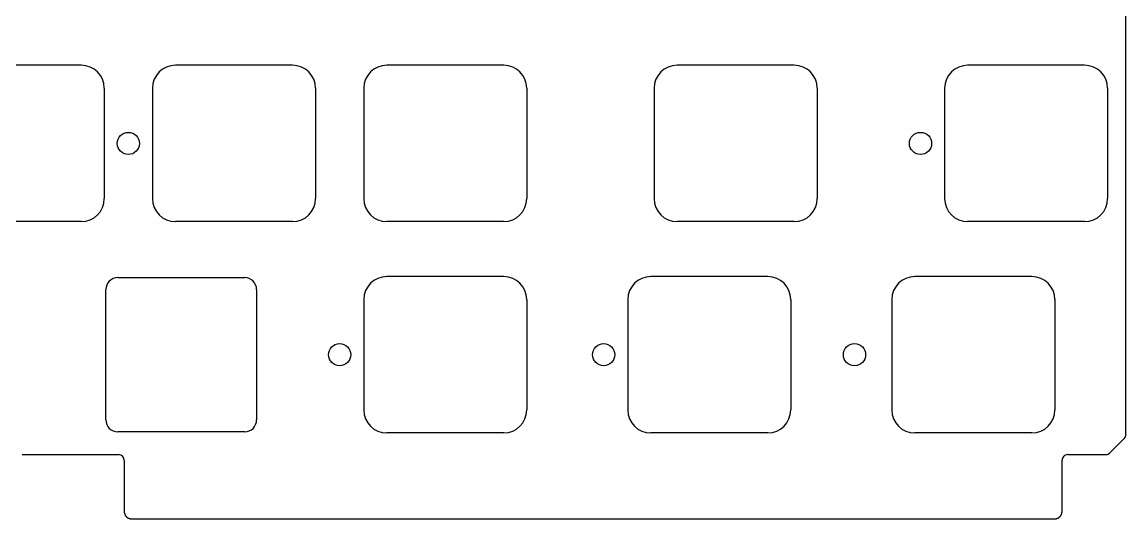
# Model space of a CAD drawing. Header units: millimetres. Extents: x -9 to 276, y -91 to 15.
# Drawn here: x 176.1 to 275.7, y -91 to -46.2 of the extents above; entities that cross this region are included whole.
import ezdxf

# ---------------------------------------------------------------- set-up
doc = ezdxf.new("R2010")
doc.units = ezdxf.units.MM
doc.layers.add('BLACK', color=7, linetype='CONTINUOUS')
doc.layers.add('Edge.Cuts', color=53, linetype='CONTINUOUS', true_color=0xc8a339)

msp = doc.modelspace()

# ---------------------------------------------------------------- linework, layer by layer
at = {"layer": 'BLACK', "linetype": 'Continuous'}
for p, q in [((245.78125, -50.1), (235.231249, -50.1)), ((271.975, -50.1), (261.424999, -50.1)), ((233.15625, -52.175), (233.15625, -62.125001)), ((247.85625, -52.175), (247.85625, -62.125)), ((259.35, -52.175), (259.35, -62.125001)), ((274.05, -52.175), (274.05, -62.125)), ((245.78125, -64.2), (235.23125, -64.2)), ((271.975, -64.2), (261.425, -64.2)), ((184.775, -69.25), (196.225, -69.25)), ((219.5875, -69.15), (209.037499, -69.15)), ((243.4, -69.15), (232.849999, -69.15)), ((267.2125, -69.15), (256.662499, -69.15)), ((183.7, -82.075), (183.7, -70.325)), ((197.3, -70.325), (197.3, -82.075)), ((206.9625, -71.225), (206.9625, -81.175001)), ((221.6625, -71.225), (221.6625, -81.175)), ((230.775, -71.225), (230.775, -81.175001)), ((245.475, -71.225), (245.475, -81.175)), ((254.5875, -71.225), (254.5875, -81.175001)), ((269.2875, -71.225), (269.2875, -81.175)), ((196.225, -83.15), (184.775, -83.15)), ((219.5875, -83.25), (209.0375, -83.25)), ((243.4, -83.25), (232.85, -83.25)), ((267.2125, -83.25), (256.6625, -83.25))]:
    msp.add_line(p, q, dxfattribs=at)
at = {"layer": 'BLACK'}
for centre in [(257.175, -57.15), (204.7875, -76.2), (228.6, -76.2), (251.221875, -76.2)]:
    msp.add_circle(centre, 1, dxfattribs=at)
for centre, radius, start, end in [((235.231254, -52.175004), 2.075004, 90.00013806, 179.99988955), ((245.78125, -52.175), 2.075, 0, 90), ((261.425004, -52.175004), 2.075004, 90.00013806, 179.99988955), ((271.975, -52.175), 2.075, 0, 90), ((235.231252, -62.124998), 2.075002, 180.00008284, 269.99994478), ((245.78125, -62.125), 2.075, 270, 0), ((261.425002, -62.124998), 2.075002, 180.00008284, 269.99994478), ((271.975, -62.125), 2.075, 270, 0), ((184.774999, -70.324999), 1.074999, 89.9999467, 180.0000533), ((196.225, -70.325), 1.075, 0, 90), ((209.037504, -71.225004), 2.075004, 90.00013806, 179.99988955), ((219.5875, -71.225), 2.075, 0, 90), ((232.850004, -71.225004), 2.075004, 90.00013806, 179.99988955), ((243.4, -71.225), 2.075, 0, 90), ((256.662504, -71.225004), 2.075004, 90.00013806, 179.99988955), ((267.2125, -71.225), 2.075, 0, 90), ((209.037502, -81.174998), 2.075002, 180.00008284, 269.99994478), ((219.5875, -81.175), 2.075, 270, 0), ((232.850002, -81.174998), 2.075002, 180.00008284, 269.99994478), ((243.4, -81.175), 2.075, 270, 0), ((256.662502, -81.174998), 2.075002, 180.00008284, 269.99994478), ((267.2125, -81.175), 2.075, 270, 0), ((184.774999, -82.075001), 1.074999, 179.9999467, 270.0000533), ((196.225, -82.075), 1.075, 270, 0)]:
    msp.add_arc(centre, radius, start, end, dxfattribs=at)
at = {"layer": 'Edge.Cuts', "linetype": 'CONTINUOUS'}
for p, q in [((275.7, -83.39289), (275.7, 7.192893)), ((181.4875, -50.1), (170.9375, -50.1)), ((200.5375, -50.1), (189.9875, -50.1)), ((219.5875, -50.1), (209.0375, -50.1)), ((183.5625, -52.175), (183.5625, -62.125)), ((187.9125, -52.175), (187.9125, -62.125)), ((202.6125, -52.175), (202.6125, -62.125)), ((206.9625, -52.175), (206.9625, -62.125)), ((221.6625, -52.175), (221.6625, -62.125)), ((181.4875, -64.2), (170.9375, -64.2)), ((200.5375, -64.2), (189.9875, -64.2)), ((219.5875, -64.2), (209.0375, -64.2)), ((275.645185, -83.623601), (275.646602, -83.620891)), ((275.646602, -83.620891), (275.648, -83.618173)), ((275.648, -83.618173), (275.649379, -83.61545)), ((275.649379, -83.61545), (275.65074, -83.612718)), ((275.65074, -83.612718), (275.652081, -83.60998)), ((275.652081, -83.60998), (275.653404, -83.607234)), ((275.653404, -83.607234), (275.654708, -83.604482)), ((275.654708, -83.604482), (275.655994, -83.601722)), ((275.655994, -83.601722), (275.65726, -83.598956)), ((275.65726, -83.598956), (275.658508, -83.596181)), ((275.658508, -83.596181), (275.659737, -83.5934)), ((275.659737, -83.5934), (275.660948, -83.590611)), ((275.660948, -83.590611), (275.66214, -83.587815)), ((275.66214, -83.587815), (275.663314, -83.585011)), ((275.663314, -83.585011), (275.665606, -83.57938)), ((275.665606, -83.57938), (275.667824, -83.573718)), ((275.667824, -83.573718), (275.669968, -83.568026)), ((275.669968, -83.568026), (275.672039, -83.562301)), ((275.672039, -83.562301), (275.674036, -83.556544)), ((275.674036, -83.556544), (275.67596, -83.550754)), ((275.67596, -83.550754), (275.677811, -83.54493)), ((275.677811, -83.54493), (275.679589, -83.539073)), ((275.679589, -83.539073), (275.681294, -83.533181)), ((275.681294, -83.533181), (275.682925, -83.527254)), ((275.682925, -83.527254), (275.684483, -83.521292)), ((275.684483, -83.521292), (275.685968, -83.515293)), ((275.685968, -83.515293), (275.68738, -83.509257)), ((275.68738, -83.509257), (275.688718, -83.503184)), ((275.688718, -83.503184), (275.689983, -83.497072)), ((275.689983, -83.497072), (275.691174, -83.490922)), ((275.691174, -83.490922), (275.692291, -83.484733)), ((275.692291, -83.484733), (275.693333, -83.478504)), ((275.693333, -83.478504), (275.694302, -83.472234)), ((275.694302, -83.472234), (275.695196, -83.465924)), ((275.695196, -83.465924), (275.696015, -83.459571)), ((275.696015, -83.459571), (275.696758, -83.453176)), ((275.696758, -83.453176), (275.697426, -83.446738)), ((275.697426, -83.446738), (275.698018, -83.440255)), ((275.698018, -83.440255), (275.698534, -83.433729)), ((275.698534, -83.433729), (275.698973, -83.427157)), ((275.698973, -83.427157), (275.699334, -83.42054)), ((275.699334, -83.42054), (275.699618, -83.413876)), ((275.699618, -83.413876), (275.699824, -83.407164)), ((275.699824, -83.407164), (275.699952, -83.400405)), ((275.699952, -83.400405), (275.7, -83.393597)), ((275.7, -83.393597), (275.7, -83.39289)), ((274.246446, -85.05355), (275.553553, -83.746443)), ((275.553553, -83.746443), (275.555963, -83.744019)), ((275.555963, -83.744019), (275.558354, -83.741586)), ((275.558354, -83.741586), (275.560718, -83.739151)), ((275.560718, -83.739151), (275.563063, -83.736707)), ((275.563063, -83.736707), (275.565383, -83.734261)), ((275.565383, -83.734261), (275.567682, -83.731807)), ((275.567682, -83.731807), (275.569957, -83.72935)), ((275.569957, -83.72935), (275.572212, -83.726885)), ((275.572212, -83.726885), (275.574442, -83.724418)), ((275.574442, -83.724418), (275.576653, -83.721942)), ((275.576653, -83.721942), (275.57884, -83.719463)), ((275.57884, -83.719463), (275.581007, -83.716976)), ((275.581007, -83.716976), (275.58315, -83.714487)), ((275.58315, -83.714487), (275.585273, -83.711989)), ((275.585273, -83.711989), (275.587373, -83.709488)), ((275.587373, -83.709488), (275.589453, -83.706979)), ((275.589453, -83.706979), (275.591511, -83.704467)), ((275.591511, -83.704467), (275.593548, -83.701947)), ((275.593548, -83.701947), (275.595563, -83.699423)), ((275.595563, -83.699423), (275.597559, -83.696892)), ((275.597559, -83.696892), (275.599532, -83.694357)), ((275.599532, -83.694357), (275.601485, -83.691814)), ((275.601485, -83.691814), (275.603416, -83.689268)), ((275.603416, -83.689268), (275.605329, -83.686713)), ((275.605329, -83.686713), (275.607218, -83.684155)), ((275.607218, -83.684155), (275.609089, -83.681589)), ((275.609089, -83.681589), (275.610938, -83.679019)), ((275.610938, -83.679019), (275.612768, -83.676441)), ((275.612768, -83.676441), (275.614577, -83.67386)), ((275.614577, -83.67386), (275.616366, -83.67127)), ((275.616366, -83.67127), (275.618134, -83.668676)), ((275.618134, -83.668676), (275.619883, -83.666074)), ((275.619883, -83.666074), (275.621611, -83.663468)), ((275.621611, -83.663468), (275.62332, -83.660854)), ((275.62332, -83.660854), (275.625008, -83.658235)), ((275.625008, -83.658235), (275.626678, -83.655609)), ((275.626678, -83.655609), (275.628327, -83.652978)), ((275.628327, -83.652978), (275.629957, -83.650339)), ((275.629957, -83.650339), (275.631566, -83.647695)), ((275.631566, -83.647695), (275.633157, -83.645044)), ((275.633157, -83.645044), (275.634728, -83.642387)), ((275.634728, -83.642387), (275.63628, -83.639723)), ((275.63628, -83.639723), (275.637811, -83.637053)), ((275.637811, -83.637053), (275.639325, -83.634375)), ((275.639325, -83.634375), (275.640818, -83.631692)), ((275.640818, -83.631692), (275.642293, -83.629002)), ((275.642293, -83.629002), (275.643748, -83.626305)), ((275.643748, -83.626305), (275.645185, -83.623601)), ((176.149852, -85.199997), (184.850852, -85.199997)), ((270.450556, -85.199997), (273.892893, -85.199997)), ((273.892893, -85.199997), (273.896312, -85.199987)), ((273.896312, -85.199987), (273.899722, -85.199957)), ((273.899722, -85.199957), (273.903116, -85.199907)), ((273.903116, -85.199907), (273.906502, -85.199837)), ((273.906502, -85.199837), (273.909871, -85.199748)), ((273.909871, -85.199748), (273.913233, -85.199639)), ((273.913233, -85.199639), (273.916578, -85.19951)), ((273.916578, -85.19951), (273.919916, -85.199361)), ((273.919916, -85.199361), (273.923238, -85.199194)), ((273.923238, -85.199194), (273.926552, -85.199006)), ((273.926552, -85.199006), (273.929851, -85.1988)), ((273.929851, -85.1988), (273.933141, -85.198573)), ((273.933141, -85.198573), (273.936417, -85.198328)), ((273.936417, -85.198328), (273.939685, -85.198064)), ((273.939685, -85.198064), (273.942938, -85.19778)), ((273.942938, -85.19778), (273.946183, -85.197477)), ((273.946183, -85.197477), (273.949414, -85.197155)), ((273.949414, -85.197155), (273.952637, -85.196814)), ((273.952637, -85.196814), (273.955846, -85.196455)), ((273.955846, -85.196455), (273.959047, -85.196076)), ((273.959047, -85.196076), (273.962235, -85.195678)), ((273.962235, -85.195678), (273.965414, -85.195262)), ((273.965414, -85.195262), (273.96858, -85.194827)), ((273.96858, -85.194827), (273.971738, -85.194373)), ((273.971738, -85.194373), (273.974884, -85.1939)), ((273.974884, -85.1939), (273.978021, -85.193408)), ((273.978021, -85.193408), (273.981146, -85.192899)), ((273.981146, -85.192899), (273.984262, -85.19237)), ((273.984262, -85.19237), (273.987367, -85.191823)), ((273.987367, -85.191823), (273.990463, -85.191257)), ((273.990463, -85.191257), (273.993547, -85.190673)), ((273.993547, -85.190673), (273.996624, -85.19007)), ((273.996624, -85.19007), (273.999689, -85.189449)), ((273.999689, -85.189449), (274.002746, -85.188809)), ((274.002746, -85.188809), (274.005791, -85.188151)), ((274.005791, -85.188151), (274.008829, -85.187475)), ((274.008829, -85.187475), (274.011855, -85.18678)), ((274.011855, -85.18678), (274.014873, -85.186067)), ((274.014873, -85.186067), (274.017881, -85.185335)), ((274.017881, -85.185335), (274.020881, -85.184585)), ((274.020881, -85.184585), (274.02387, -85.183817)), ((274.02387, -85.183817), (274.026851, -85.183031)), ((274.026851, -85.183031), (274.029822, -85.182226)), ((274.029822, -85.182226), (274.032786, -85.181403)), ((274.032786, -85.181403), (274.035739, -85.180562)), ((274.035739, -85.180562), (274.038684, -85.179702)), ((274.038684, -85.179702), (274.04162, -85.178824)), ((274.04162, -85.178824), (274.044548, -85.177928)), ((274.044548, -85.177928), (274.047466, -85.177014)), ((274.047466, -85.177014), (274.050376, -85.176081)), ((274.050376, -85.176081), (274.053278, -85.17513)), ((274.053278, -85.17513), (274.056171, -85.174161)), ((274.056171, -85.174161), (274.059056, -85.173173)), ((274.059056, -85.173173), (274.061933, -85.172167)), ((274.061933, -85.172167), (274.064801, -85.171143)), ((274.064801, -85.171143), (274.067661, -85.1701)), ((274.067661, -85.1701), (274.070513, -85.16904)), ((274.070513, -85.16904), (274.073357, -85.16796)), ((274.073357, -85.16796), (274.076193, -85.166863)), ((274.076193, -85.166863), (274.079022, -85.165747)), ((274.079022, -85.165747), (274.081842, -85.164612)), ((274.081842, -85.164612), (274.084655, -85.16346)), ((274.084655, -85.16346), (274.090257, -85.161099)), ((274.090257, -85.161099), (274.095828, -85.158664)), ((274.095828, -85.158664), (274.10137, -85.156154)), ((274.10137, -85.156154), (274.106882, -85.153571)), ((274.106882, -85.153571), (274.112365, -85.150912)), ((274.112365, -85.150912), (274.11782, -85.148179)), ((274.11782, -85.148179), (274.123247, -85.14537)), ((274.123247, -85.14537), (274.128645, -85.142485)), ((274.128645, -85.142485), (274.134017, -85.139524)), ((274.134017, -85.139524), (274.139362, -85.136487)), ((274.139362, -85.136487), (274.14468, -85.133372)), ((274.14468, -85.133372), (274.149972, -85.13018)), ((274.149972, -85.13018), (274.155238, -85.126911)), ((274.155238, -85.126911), (274.160479, -85.123563)), ((274.160479, -85.123563), (274.165694, -85.120135)), ((274.165694, -85.120135), (274.170885, -85.116629)), ((274.170885, -85.116629), (274.176051, -85.113042)), ((274.176051, -85.113042), (274.181193, -85.109375)), ((274.181193, -85.109375), (274.186311, -85.105626)), ((274.186311, -85.105626), (274.191406, -85.101796)), ((274.191406, -85.101796), (274.196477, -85.097883)), ((274.196477, -85.097883), (274.201525, -85.093887)), ((274.201525, -85.093887), (274.20655, -85.089806)), ((274.20655, -85.089806), (274.211552, -85.085641)), ((274.211552, -85.085641), (274.216531, -85.081391)), ((274.216531, -85.081391), (274.221489, -85.077054)), ((274.221489, -85.077054), (274.226424, -85.072631)), ((274.226424, -85.072631), (274.231337, -85.068119)), ((274.231337, -85.068119), (274.236228, -85.063519)), ((274.236228, -85.063519), (274.241098, -85.05883)), ((274.241098, -85.05883), (274.245945, -85.05405)), ((274.245945, -85.05405), (274.246446, -85.05355)), ((185.350852, -85.699997), (185.350852, -90.199997)), ((269.950556, -90.199997), (269.950556, -85.699997)), ((185.350852, -90.199997), (185.350862, -90.205644)), ((185.350862, -90.205644), (185.350892, -90.211271)), ((185.350892, -90.211271), (185.350942, -90.216858)), ((185.350942, -90.216858), (185.351011, -90.222425)), ((185.351011, -90.222425), (185.351101, -90.227953)), ((185.351101, -90.227953), (185.351209, -90.233461)), ((185.351209, -90.233461), (185.351338, -90.23893)), ((185.351338, -90.23893), (185.351485, -90.24438)), ((185.351485, -90.24438), (185.351652, -90.249791)), ((185.351652, -90.249791), (185.351838, -90.255183)), ((185.351838, -90.255183), (185.352043, -90.260537)), ((185.352043, -90.260537), (185.352267, -90.265871)), ((185.352267, -90.265871), (185.352509, -90.271168)), ((185.352509, -90.271168), (185.352771, -90.276446)), ((185.352771, -90.276446), (185.353051, -90.281686)), ((185.353051, -90.281686), (185.35335, -90.286907)), ((185.35335, -90.286907), (185.353667, -90.292092)), ((185.353667, -90.292092), (185.354003, -90.297257)), ((185.354003, -90.297257), (185.354356, -90.302386)), ((185.354356, -90.302386), (185.354728, -90.307497)), ((185.354728, -90.307497), (185.355118, -90.312571)), ((185.355118, -90.312571), (185.355526, -90.317627)), ((185.355526, -90.317627), (185.355952, -90.322647)), ((185.355952, -90.322647), (185.356396, -90.327648)), ((185.356396, -90.327648), (185.356857, -90.332615)), ((185.356857, -90.332615), (185.357337, -90.337563)), ((185.357337, -90.337563), (185.357833, -90.342476)), ((185.357833, -90.342476), (185.358347, -90.347371)), ((185.358347, -90.347371), (185.358878, -90.352232)), ((185.358878, -90.352232), (185.359427, -90.357074)), ((185.359427, -90.357074), (185.359993, -90.361882)), ((185.359993, -90.361882), (185.360576, -90.366673)), ((185.360576, -90.366673), (185.361175, -90.371429)), ((185.361175, -90.371429), (185.361793, -90.376168)), ((185.361793, -90.376168), (185.362426, -90.380874)), ((185.362426, -90.380874), (185.363077, -90.385562)), ((185.363077, -90.385562), (185.363744, -90.390217)), ((185.363744, -90.390217), (185.364428, -90.394854)), ((185.364428, -90.394854), (185.365128, -90.399459)), ((185.365128, -90.399459), (185.365846, -90.404047)), ((185.365846, -90.404047), (185.366578, -90.408602)), ((185.366578, -90.408602), (185.367329, -90.41314)), ((185.367329, -90.41314), (185.368094, -90.417647)), ((185.368094, -90.417647), (185.368876, -90.422136)), ((185.368876, -90.422136), (185.369674, -90.426593)), ((185.369674, -90.426593), (185.370489, -90.431034)), ((185.370489, -90.431034), (185.371318, -90.435444)), ((185.371318, -90.435444), (185.372165, -90.439836)), ((185.372165, -90.439836), (185.373026, -90.444198)), ((185.373026, -90.444198), (185.373904, -90.448543)), ((185.373904, -90.448543), (185.374796, -90.452858)), ((185.374796, -90.452858), (185.375706, -90.457157)), ((185.375706, -90.457157), (185.376629, -90.461425)), ((185.376629, -90.461425), (185.377569, -90.465676)), ((185.377569, -90.465676), (185.378524, -90.469899)), ((185.378524, -90.469899), (185.379495, -90.474104)), ((185.379495, -90.474104), (185.38048, -90.478281)), ((185.38048, -90.478281), (185.381482, -90.482441)), ((185.381482, -90.482441), (185.382497, -90.486572)), ((185.382497, -90.486572), (185.383529, -90.490687)), ((185.383529, -90.490687), (185.384574, -90.494774)), ((185.384574, -90.494774), (185.385636, -90.498844)), ((185.385636, -90.498844), (185.386712, -90.502886)), ((185.386712, -90.502886), (185.387803, -90.506913)), ((185.387803, -90.506913), (185.388908, -90.510911)), ((185.388908, -90.510911), (185.39003, -90.514894)), ((185.39003, -90.514894), (185.391164, -90.518849)), ((185.391164, -90.518849), (185.392315, -90.522788)), ((185.392315, -90.522788), (185.393478, -90.5267)), ((185.393478, -90.5267), (185.394658, -90.530597)), ((185.394658, -90.530597), (185.395851, -90.534467)), ((185.395851, -90.534467), (185.397059, -90.53832)), ((185.397059, -90.53832), (185.398281, -90.542148)), ((185.398281, -90.542148), (185.399518, -90.54596)), ((185.399518, -90.54596), (185.400769, -90.549747)), ((185.400769, -90.549747), (185.402035, -90.553517)), ((185.402035, -90.553517), (185.403313, -90.557262)), ((185.403313, -90.557262), (185.404608, -90.560992)), ((185.404608, -90.560992), (185.405914, -90.564696)), ((185.405914, -90.564696), (185.407237, -90.568385)), ((185.407237, -90.568385), (185.408572, -90.57205)), ((185.408572, -90.57205), (185.409923, -90.575698)), ((185.409923, -90.575698), (185.411286, -90.579323)), ((185.411286, -90.579323), (185.412664, -90.582931)), ((185.412664, -90.582931), (185.414055, -90.586516)), ((185.414055, -90.586516), (185.415461, -90.590086)), ((185.415461, -90.590086), (185.41688, -90.593632)), ((269.88443, -90.593873), (269.887251, -90.586777)), ((269.887251, -90.586777), (269.890016, -90.579603)), ((269.890016, -90.579603), (269.892725, -90.57235)), ((269.892725, -90.57235), (269.895379, -90.565018)), ((269.895379, -90.565018), (269.897976, -90.557606)), ((269.897976, -90.557606), (269.900517, -90.550113)), ((269.900517, -90.550113), (269.903002, -90.542538)), ((269.903002, -90.542538), (269.905428, -90.53488)), ((269.905428, -90.53488), (269.907798, -90.527139)), ((269.907798, -90.527139), (269.910109, -90.519313)), ((269.910109, -90.519313), (269.912362, -90.511402)), ((269.912362, -90.511402), (269.914557, -90.503405)), ((269.914557, -90.503405), (269.916692, -90.495321)), ((269.916692, -90.495321), (269.918768, -90.487149)), ((269.918768, -90.487149), (269.920783, -90.478887)), ((269.920783, -90.478887), (269.922738, -90.470536)), ((269.922738, -90.470536), (269.924632, -90.462094)), ((269.924632, -90.462094), (269.926465, -90.45356)), ((269.926465, -90.45356), (269.928235, -90.444934)), ((269.928235, -90.444934), (269.929943, -90.436214)), ((269.929943, -90.436214), (269.931588, -90.427399)), ((269.931588, -90.427399), (269.933169, -90.418489)), ((269.933169, -90.418489), (269.934686, -90.409482)), ((269.934686, -90.409482), (269.936138, -90.400378)), ((269.936138, -90.400378), (269.937524, -90.391175)), ((269.937524, -90.391175), (269.938845, -90.381872)), ((269.938845, -90.381872), (269.940099, -90.372469)), ((269.940099, -90.372469), (269.941285, -90.362964)), ((269.941285, -90.362964), (269.942404, -90.353357)), ((269.942404, -90.353357), (269.943454, -90.343646)), ((269.943454, -90.343646), (269.944435, -90.33383)), ((269.944435, -90.33383), (269.945346, -90.323908)), ((269.945346, -90.323908), (269.946186, -90.31388)), ((269.946186, -90.31388), (269.946955, -90.303744)), ((269.946955, -90.303744), (269.947652, -90.293499)), ((269.947652, -90.293499), (269.948275, -90.283144)), ((269.948275, -90.283144), (269.948826, -90.272678)), ((269.948826, -90.272678), (269.949302, -90.2621)), ((269.949302, -90.2621), (269.949702, -90.251408)), ((269.949702, -90.251408), (269.950027, -90.240603)), ((269.950027, -90.240603), (269.950275, -90.229682)), ((269.950275, -90.229682), (269.950446, -90.218644)), ((269.950446, -90.218644), (269.950538, -90.207489)), ((269.950538, -90.207489), (269.950556, -90.199997)), ((185.41688, -90.593632), (185.418314, -90.597162)), ((185.418314, -90.597162), (185.41976, -90.600669)), ((185.41976, -90.600669), (185.421221, -90.604161)), ((185.421221, -90.604161), (185.422695, -90.60763)), ((185.422695, -90.60763), (185.424184, -90.611084)), ((185.424184, -90.611084), (185.425684, -90.614515)), ((185.425684, -90.614515), (185.4272, -90.617931)), ((185.4272, -90.617931), (185.428728, -90.621325)), ((185.428728, -90.621325), (185.430272, -90.624703)), ((185.430272, -90.624703), (185.431827, -90.62806)), ((185.431827, -90.62806), (185.433397, -90.631402)), ((185.433397, -90.631402), (185.434979, -90.634721)), ((185.434979, -90.634721), (185.436576, -90.638026)), ((185.436576, -90.638026), (185.438185, -90.64131)), ((185.438185, -90.64131), (185.439809, -90.644579)), ((185.439809, -90.644579), (185.441445, -90.647826)), ((185.441445, -90.647826), (185.443096, -90.651059)), ((185.443096, -90.651059), (185.444759, -90.654271)), ((185.444759, -90.654271), (185.446437, -90.657468)), ((185.446437, -90.657468), (185.448126, -90.660645)), ((185.448126, -90.660645), (185.44983, -90.663807)), ((185.44983, -90.663807), (185.451547, -90.666949)), ((185.451547, -90.666949), (185.453277, -90.670076)), ((185.453277, -90.670076), (185.45502, -90.673184)), ((185.45502, -90.673184), (185.456778, -90.676276)), ((185.456778, -90.676276), (185.458547, -90.679349)), ((185.458547, -90.679349), (185.460331, -90.682408)), ((185.460331, -90.682408), (185.462127, -90.685447)), ((185.462127, -90.685447), (185.463938, -90.688472)), ((185.463938, -90.688472), (185.465761, -90.691478)), ((185.465761, -90.691478), (185.467598, -90.694469)), ((185.467598, -90.694469), (185.469447, -90.697441)), ((185.469447, -90.697441), (185.471311, -90.700399)), ((185.471311, -90.700399), (185.473187, -90.703339)), ((185.473187, -90.703339), (185.475077, -90.706264)), ((185.475077, -90.706264), (185.476979, -90.709171)), ((185.476979, -90.709171), (185.478896, -90.712063)), ((185.478896, -90.712063), (185.480825, -90.714938)), ((185.480825, -90.714938), (185.482769, -90.717798)), ((185.482769, -90.717798), (185.484724, -90.720641)), ((185.484724, -90.720641), (185.486694, -90.723469)), ((185.486694, -90.723469), (185.488677, -90.72628)), ((185.488677, -90.72628), (185.490673, -90.729076)), ((185.490673, -90.729076), (185.492682, -90.731856)), ((185.492682, -90.731856), (185.494706, -90.734621)), ((185.494706, -90.734621), (185.496741, -90.737369)), ((185.496741, -90.737369), (185.498792, -90.740103)), ((185.498792, -90.740103), (185.500854, -90.74282)), ((185.500854, -90.74282), (185.502931, -90.745523)), ((185.502931, -90.745523), (185.505021, -90.74821)), ((185.505021, -90.74821), (185.507125, -90.750882)), ((185.507125, -90.750882), (185.509241, -90.753539)), ((185.509241, -90.753539), (185.511372, -90.756181)), ((185.511372, -90.756181), (185.513516, -90.758807)), ((185.513516, -90.758807), (185.515673, -90.761418)), ((185.515673, -90.761418), (185.517844, -90.764015)), ((185.517844, -90.764015), (185.520029, -90.766596)), ((185.520029, -90.766596), (185.522227, -90.769163)), ((185.522227, -90.769163), (185.52444, -90.771715)), ((185.52444, -90.771715), (185.526665, -90.774252)), ((185.526665, -90.774252), (185.528905, -90.776775)), ((185.528905, -90.776775), (185.531158, -90.779282)), ((185.531158, -90.779282), (185.533425, -90.781776)), ((185.533425, -90.781776), (185.535705, -90.784254)), ((185.535705, -90.784254), (185.538, -90.786719)), ((185.538, -90.786719), (185.540309, -90.789168)), ((185.540309, -90.789168), (185.542631, -90.791604)), ((185.542631, -90.791604), (185.544968, -90.794025)), ((185.544968, -90.794025), (185.547318, -90.796432)), ((185.547318, -90.796432), (185.549682, -90.798824)), ((185.549682, -90.798824), (185.552061, -90.801203)), ((185.552061, -90.801203), (185.556861, -90.805917)), ((185.556861, -90.805917), (185.561717, -90.810575)), ((185.561717, -90.810575), (185.56663, -90.815176)), ((185.56663, -90.815176), (185.571601, -90.819723)), ((185.571601, -90.819723), (185.57663, -90.824213)), ((185.57663, -90.824213), (185.581718, -90.828649)), ((185.581718, -90.828649), (185.586864, -90.83303)), ((185.586864, -90.83303), (185.592069, -90.837356)), ((185.592069, -90.837356), (185.597334, -90.841627)), ((185.597334, -90.841627), (185.602659, -90.845844)), ((185.602659, -90.845844), (185.608045, -90.850007)), ((185.608045, -90.850007), (185.613492, -90.854117)), ((185.613492, -90.854117), (185.619001, -90.858172)), ((185.619001, -90.858172), (185.624571, -90.862174)), ((185.624571, -90.862174), (185.630204, -90.866122)), ((185.630204, -90.866122), (185.635901, -90.870017)), ((185.635901, -90.870017), (185.641661, -90.873859)), ((185.641661, -90.873859), (185.647486, -90.877647)), ((185.647486, -90.877647), (185.653375, -90.881382)), ((185.653375, -90.881382), (185.659331, -90.885063)), ((185.659331, -90.885063), (185.665352, -90.888692)), ((185.665352, -90.888692), (185.67144, -90.892267)), ((185.67144, -90.892267), (185.677596, -90.895789)), ((185.677596, -90.895789), (185.68382, -90.899258)), ((185.68382, -90.899258), (185.690112, -90.902674)), ((185.690112, -90.902674), (185.696474, -90.906036)), ((185.696474, -90.906036), (185.702906, -90.909345)), ((185.702906, -90.909345), (185.709409, -90.9126)), ((185.709409, -90.9126), (185.715984, -90.915801)), ((185.715984, -90.915801), (185.722631, -90.918948)), ((185.722631, -90.918948), (185.72935, -90.922042)), ((185.72935, -90.922042), (185.736144, -90.925081)), ((185.736144, -90.925081), (185.743012, -90.928066)), ((185.743012, -90.928066), (185.749956, -90.930996)), ((185.749956, -90.930996), (185.756976, -90.933871)), ((185.756976, -90.933871), (185.764072, -90.936692)), ((185.764072, -90.936692), (185.771246, -90.939457)), ((185.771246, -90.939457), (185.778499, -90.942166)), ((185.778499, -90.942166), (185.785831, -90.94482)), ((185.785831, -90.94482), (185.793243, -90.947417)), ((185.793243, -90.947417), (185.800736, -90.949958)), ((185.800736, -90.949958), (185.808311, -90.952443)), ((185.808311, -90.952443), (185.815969, -90.954869)), ((185.815969, -90.954869), (185.82371, -90.957239)), ((185.82371, -90.957239), (185.831536, -90.95955)), ((185.831536, -90.95955), (185.839447, -90.961803)), ((185.839447, -90.961803), (185.847444, -90.963998)), ((185.847444, -90.963998), (185.855528, -90.966133)), ((185.855528, -90.966133), (185.8637, -90.968209)), ((185.8637, -90.968209), (185.871962, -90.970224)), ((185.871962, -90.970224), (185.880313, -90.972179)), ((185.880313, -90.972179), (185.888755, -90.974073)), ((185.888755, -90.974073), (185.897289, -90.975906)), ((185.897289, -90.975906), (185.905915, -90.977676)), ((185.905915, -90.977676), (185.914635, -90.979384)), ((185.914635, -90.979384), (185.92345, -90.981029)), ((185.92345, -90.981029), (185.93236, -90.98261)), ((185.93236, -90.98261), (185.941367, -90.984127)), ((185.941367, -90.984127), (185.950471, -90.985579)), ((185.950471, -90.985579), (185.959674, -90.986965)), ((185.959674, -90.986965), (185.968977, -90.988286)), ((185.968977, -90.988286), (185.97838, -90.98954)), ((185.97838, -90.98954), (185.987885, -90.990726)), ((185.987885, -90.990726), (185.997492, -90.991845)), ((185.997492, -90.991845), (186.007204, -90.992895)), ((186.007204, -90.992895), (186.017019, -90.993876)), ((186.017019, -90.993876), (186.026941, -90.994787)), ((186.026941, -90.994787), (186.036969, -90.995627)), ((186.036969, -90.995627), (186.047105, -90.996396)), ((186.047105, -90.996396), (186.05735, -90.997093)), ((186.05735, -90.997093), (186.067705, -90.997716)), ((186.067705, -90.997716), (186.078171, -90.998267)), ((186.078171, -90.998267), (186.088749, -90.998743)), ((186.088749, -90.998743), (186.099441, -90.999143)), ((186.099441, -90.999143), (186.110246, -90.999468)), ((186.110246, -90.999468), (186.121167, -90.999716)), ((186.121167, -90.999716), (186.132205, -90.999887)), ((186.132205, -90.999887), (186.14336, -90.999979)), ((186.14336, -90.999979), (186.150852, -90.999997)), ((186.150852, -90.999997), (269.150556, -90.999997)), ((269.150556, -90.999997), (269.156203, -90.999987)), ((269.156203, -90.999987), (269.16183, -90.999957)), ((269.16183, -90.999957), (269.167417, -90.999907)), ((269.167417, -90.999907), (269.172984, -90.999838)), ((269.172984, -90.999838), (269.178512, -90.999748)), ((269.178512, -90.999748), (269.18402, -90.99964)), ((269.18402, -90.99964), (269.189489, -90.999511)), ((269.189489, -90.999511), (269.194939, -90.999364)), ((269.194939, -90.999364), (269.20035, -90.999197)), ((269.20035, -90.999197), (269.205742, -90.999011)), ((269.205742, -90.999011), (269.211096, -90.998806)), ((269.211096, -90.998806), (269.21643, -90.998582)), ((269.21643, -90.998582), (269.221727, -90.99834)), ((269.221727, -90.99834), (269.227005, -90.998078)), ((269.227005, -90.998078), (269.232245, -90.997798)), ((269.232245, -90.997798), (269.237466, -90.997499)), ((269.237466, -90.997499), (269.242651, -90.997182)), ((269.242651, -90.997182), (269.247816, -90.996846)), ((269.247816, -90.996846), (269.252945, -90.996493)), ((269.252945, -90.996493), (269.258056, -90.996121)), ((269.258056, -90.996121), (269.26313, -90.995731)), ((269.26313, -90.995731), (269.268186, -90.995323)), ((269.268186, -90.995323), (269.273206, -90.994897)), ((269.273206, -90.994897), (269.278207, -90.994453)), ((269.278207, -90.994453), (269.283174, -90.993992)), ((269.283174, -90.993992), (269.288122, -90.993512)), ((269.288122, -90.993512), (269.293035, -90.993016)), ((269.293035, -90.993016), (269.29793, -90.992502)), ((269.29793, -90.992502), (269.30279, -90.991971)), ((269.30279, -90.991971), (269.307633, -90.991422)), ((269.307633, -90.991422), (269.312441, -90.990856)), ((269.312441, -90.990856), (269.317232, -90.990273)), ((269.317232, -90.990273), (269.321988, -90.989674)), ((269.321988, -90.989674), (269.326727, -90.989056)), ((269.326727, -90.989056), (269.331433, -90.988423)), ((269.331433, -90.988423), (269.336121, -90.987772)), ((269.336121, -90.987772), (269.340776, -90.987105)), ((269.340776, -90.987105), (269.345413, -90.986421)), ((269.345413, -90.986421), (269.350018, -90.985721)), ((269.350018, -90.985721), (269.354606, -90.985003)), ((269.354606, -90.985003), (269.359161, -90.984271)), ((269.359161, -90.984271), (269.363699, -90.98352)), ((269.363699, -90.98352), (269.368206, -90.982755)), ((269.368206, -90.982755), (269.372695, -90.981973)), ((269.372695, -90.981973), (269.377152, -90.981175)), ((269.377152, -90.981175), (269.381593, -90.98036)), ((269.381593, -90.98036), (269.386003, -90.979531)), ((269.386003, -90.979531), (269.390395, -90.978684)), ((269.390395, -90.978684), (269.394757, -90.977823)), ((269.394757, -90.977823), (269.399102, -90.976945)), ((269.399102, -90.976945), (269.403417, -90.976053)), ((269.403417, -90.976053), (269.407715, -90.975143)), ((269.407715, -90.975143), (269.411984, -90.97422)), ((269.411984, -90.97422), (269.416235, -90.97328)), ((269.416235, -90.97328), (269.420458, -90.972325)), ((269.420458, -90.972325), (269.424663, -90.971354)), ((269.424663, -90.971354), (269.42884, -90.970369)), ((269.42884, -90.970369), (269.433, -90.969367)), ((269.433, -90.969367), (269.437131, -90.968352)), ((269.437131, -90.968352), (269.441246, -90.96732)), ((269.441246, -90.96732), (269.445333, -90.966275)), ((269.445333, -90.966275), (269.449403, -90.965213)), ((269.449403, -90.965213), (269.453445, -90.964137)), ((269.453445, -90.964137), (269.457472, -90.963046)), ((269.457472, -90.963046), (269.46147, -90.961941)), ((269.46147, -90.961941), (269.465453, -90.960819)), ((269.465453, -90.960819), (269.469408, -90.959685)), ((269.469408, -90.959685), (269.473347, -90.958534)), ((269.473347, -90.958534), (269.477259, -90.957371)), ((269.477259, -90.957371), (269.481156, -90.956191)), ((269.481156, -90.956191), (269.485026, -90.954998)), ((269.485026, -90.954998), (269.488879, -90.95379)), ((269.488879, -90.95379), (269.492707, -90.952568)), ((269.492707, -90.952568), (269.496519, -90.951331)), ((269.496519, -90.951331), (269.500306, -90.95008)), ((269.500306, -90.95008), (269.504076, -90.948814)), ((269.504076, -90.948814), (269.507821, -90.947536)), ((269.507821, -90.947536), (269.511551, -90.946241)), ((269.511551, -90.946241), (269.515255, -90.944935)), ((269.515255, -90.944935), (269.518944, -90.943612)), ((269.518944, -90.943612), (269.522609, -90.942277)), ((269.522609, -90.942277), (269.526257, -90.940926)), ((269.526257, -90.940926), (269.529882, -90.939563)), ((269.529882, -90.939563), (269.53349, -90.938185)), ((269.53349, -90.938185), (269.537075, -90.936794)), ((269.537075, -90.936794), (269.540645, -90.935388)), ((269.540645, -90.935388), (269.544191, -90.933969)), ((269.544191, -90.933969), (269.547721, -90.932535)), ((269.547721, -90.932535), (269.551228, -90.931089)), ((269.551228, -90.931089), (269.55472, -90.929628)), ((269.55472, -90.929628), (269.558189, -90.928154)), ((269.558189, -90.928154), (269.561643, -90.926665)), ((269.561643, -90.926665), (269.565074, -90.925165)), ((269.565074, -90.925165), (269.56849, -90.923649)), ((269.56849, -90.923649), (269.571884, -90.922121)), ((269.571884, -90.922121), (269.575262, -90.920577)), ((269.575262, -90.920577), (269.578619, -90.919022)), ((269.578619, -90.919022), (269.581961, -90.917452)), ((269.581961, -90.917452), (269.58528, -90.91587)), ((269.58528, -90.91587), (269.588585, -90.914273)), ((269.588585, -90.914273), (269.591869, -90.912664)), ((269.591869, -90.912664), (269.595138, -90.91104)), ((269.595138, -90.91104), (269.598385, -90.909404)), ((269.598385, -90.909404), (269.601618, -90.907753)), ((269.601618, -90.907753), (269.60483, -90.90609)), ((269.60483, -90.90609), (269.608027, -90.904412)), ((269.608027, -90.904412), (269.611204, -90.902723)), ((269.611204, -90.902723), (269.614366, -90.901019)), ((269.614366, -90.901019), (269.617508, -90.899302)), ((269.617508, -90.899302), (269.620635, -90.897572)), ((269.620635, -90.897572), (269.623743, -90.895829)), ((269.623743, -90.895829), (269.626835, -90.894071)), ((269.626835, -90.894071), (269.629908, -90.892302)), ((269.629908, -90.892302), (269.632967, -90.890518)), ((269.632967, -90.890518), (269.636006, -90.888722)), ((269.636006, -90.888722), (269.639031, -90.886911)), ((269.639031, -90.886911), (269.642037, -90.885088)), ((269.642037, -90.885088), (269.645028, -90.883251)), ((269.645028, -90.883251), (269.648, -90.881402)), ((269.648, -90.881402), (269.650958, -90.879538)), ((269.650958, -90.879538), (269.653898, -90.877662)), ((269.653898, -90.877662), (269.656823, -90.875772)), ((269.656823, -90.875772), (269.65973, -90.87387)), ((269.65973, -90.87387), (269.662622, -90.871953)), ((269.662622, -90.871953), (269.665497, -90.870024)), ((269.665497, -90.870024), (269.668357, -90.86808)), ((269.668357, -90.86808), (269.6712, -90.866125)), ((269.6712, -90.866125), (269.674028, -90.864155)), ((269.674028, -90.864155), (269.676839, -90.862172)), ((269.676839, -90.862172), (269.679635, -90.860176)), ((269.679635, -90.860176), (269.682415, -90.858167)), ((269.682415, -90.858167), (269.68518, -90.856143)), ((269.68518, -90.856143), (269.687928, -90.854108)), ((269.687928, -90.854108), (269.690662, -90.852057)), ((269.690662, -90.852057), (269.693379, -90.849995)), ((269.693379, -90.849995), (269.696082, -90.847918)), ((269.696082, -90.847918), (269.698769, -90.845828)), ((269.698769, -90.845828), (269.701441, -90.843724)), ((269.701441, -90.843724), (269.704098, -90.841608)), ((269.704098, -90.841608), (269.70674, -90.839477)), ((269.70674, -90.839477), (269.709366, -90.837333)), ((269.709366, -90.837333), (269.711977, -90.835176)), ((269.711977, -90.835176), (269.714574, -90.833005)), ((269.714574, -90.833005), (269.717155, -90.83082)), ((269.717155, -90.83082), (269.719722, -90.828622)), ((269.719722, -90.828622), (269.722274, -90.826409)), ((269.722274, -90.826409), (269.724811, -90.824184)), ((269.724811, -90.824184), (269.727334, -90.821944)), ((269.727334, -90.821944), (269.729841, -90.819691)), ((269.729841, -90.819691), (269.732335, -90.817424)), ((269.732335, -90.817424), (269.734813, -90.815144)), ((269.734813, -90.815144), (269.737278, -90.812849)), ((269.737278, -90.812849), (269.739727, -90.81054)), ((269.739727, -90.81054), (269.742163, -90.808218)), ((269.742163, -90.808218), (269.744584, -90.805881)), ((269.744584, -90.805881), (269.746991, -90.803531)), ((269.746991, -90.803531), (269.749383, -90.801167)), ((269.749383, -90.801167), (269.751762, -90.798788)), ((269.751762, -90.798788), (269.756476, -90.793988)), ((269.756476, -90.793988), (269.761134, -90.789132)), ((269.761134, -90.789132), (269.765735, -90.784219)), ((269.765735, -90.784219), (269.770282, -90.779248)), ((269.770282, -90.779248), (269.774772, -90.774219)), ((269.774772, -90.774219), (269.779208, -90.769131)), ((269.779208, -90.769131), (269.783589, -90.763985)), ((269.783589, -90.763985), (269.787915, -90.75878)), ((269.787915, -90.75878), (269.792186, -90.753515)), ((269.792186, -90.753515), (269.796403, -90.74819)), ((269.796403, -90.74819), (269.800566, -90.742804)), ((269.800566, -90.742804), (269.804676, -90.737357)), ((269.804676, -90.737357), (269.808731, -90.731849)), ((269.808731, -90.731849), (269.812733, -90.726278)), ((269.812733, -90.726278), (269.816681, -90.720645)), ((269.816681, -90.720645), (269.820576, -90.714948)), ((269.820576, -90.714948), (269.824418, -90.709188)), ((269.824418, -90.709188), (269.828206, -90.703363)), ((269.828206, -90.703363), (269.831941, -90.697474)), ((269.831941, -90.697474), (269.835622, -90.691518)), ((269.835622, -90.691518), (269.839251, -90.685497)), ((269.839251, -90.685497), (269.842826, -90.679409)), ((269.842826, -90.679409), (269.846348, -90.673253)), ((269.846348, -90.673253), (269.849817, -90.667029)), ((269.849817, -90.667029), (269.853233, -90.660737)), ((269.853233, -90.660737), (269.856595, -90.654375)), ((269.856595, -90.654375), (269.859904, -90.647943)), ((269.859904, -90.647943), (269.863159, -90.64144)), ((269.863159, -90.64144), (269.86636, -90.634865)), ((269.86636, -90.634865), (269.869507, -90.628218)), ((269.869507, -90.628218), (269.872601, -90.621499)), ((269.872601, -90.621499), (269.87564, -90.614705)), ((269.87564, -90.614705), (269.878625, -90.607837)), ((269.878625, -90.607837), (269.881555, -90.600893)), ((269.881555, -90.600893), (269.88443, -90.593873))]:
    msp.add_line(p, q, dxfattribs=at)
at = {"layer": 'Edge.Cuts'}
msp.add_circle((185.7375, -57.15), 1, dxfattribs=at)
for centre, radius, start, end in [((181.4875, -52.175), 2.075, 0, 90), ((189.9875, -52.175), 2.075, 90, 180), ((200.5375, -52.175), 2.075, 0, 90), ((209.0375, -52.175), 2.075, 90, 180), ((219.5875, -52.175), 2.075, 0, 90), ((181.4875, -62.125), 2.075, -90, 0), ((189.9875, -62.125), 2.075, -180, -90), ((200.5375, -62.125), 2.075, -90, 0), ((209.0375, -62.125), 2.075, -180, -90), ((219.5875, -62.125), 2.075, -90, 0), ((184.850879, -85.699985), 0.499988, -0.00137517, 90.00309405), ((270.450479, -85.699985), 0.499923, -270.00882376, -179.99862469)]:
    msp.add_arc(centre, radius, start, end, dxfattribs=at)

doc.saveas('drawing.dxf')
